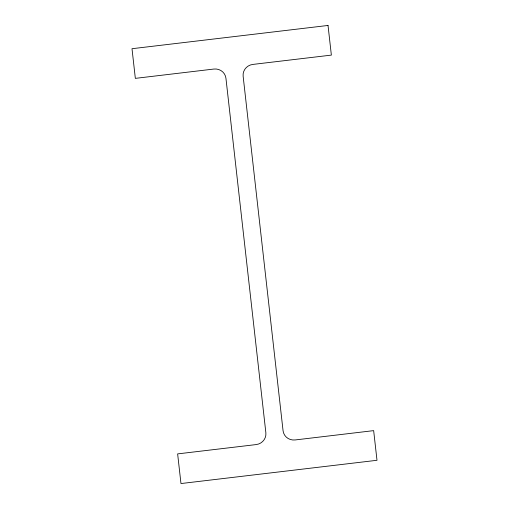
<?xml version="1.0" encoding="UTF-8"?>
<svg xmlns="http://www.w3.org/2000/svg" width="509" height="509" viewBox="0 0 509 509"><rect width="100%" height="100%" fill="white"/><g stroke="black" fill="none" stroke-linecap="round" stroke-linejoin="round"><path stroke-width="0.76" d="M328.025 25.45L132.003 48.711L135.343 78.367L213.869 69.046A10.969 10.574 -11.3 0 1 225.939 78.265L265.863 432.777A10.969 10.574 -11.3 0 1 256.161 444.58L177.635 453.894L180.975 483.55L376.997 460.289L373.657 430.633L295.131 439.954A10.969 10.574 -11.3 0 1 283.061 430.735L243.137 76.223A10.969 10.574 -11.3 0 1 252.839 64.42L331.365 55.106L328.025 25.45"/></g></svg>
